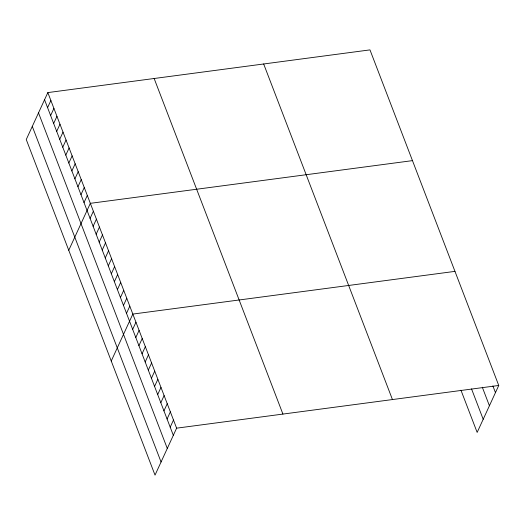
<?xml version="1.0" encoding="UTF-8"?>
<svg xmlns="http://www.w3.org/2000/svg" width="525" height="525" viewBox="0 0 525 525"><rect width="100%" height="100%" fill="white"/><g stroke="black" fill="none" stroke-linecap="round" stroke-linejoin="round"><path stroke-width="0.79" d="M47.841 92.59L26.25 139.532L155.026 475.112L176.617 428.17L47.841 92.59L369.974 49.888L498.75 385.468L477.159 432.41L460.95 390.18M47.585 107.651L50.879 100.498M50.623 115.566L53.911 108.406M53.655 123.473L56.949 116.32M56.693 131.381L59.981 124.228M59.725 139.296L63.02 132.136M62.764 147.203L66.052 140.05M65.796 155.118L69.09 147.958M68.834 163.026L72.128 155.866M71.873 170.933L75.16 163.78M74.904 178.848L78.199 171.688M77.943 186.756L81.231 179.596M80.975 194.663L84.269 187.51M84.013 202.578L87.301 195.418M68.749 250.274L90.339 203.332L412.466 160.63M90.083 218.393L93.371 211.24M93.115 226.308L96.41 219.148M96.154 234.216L99.442 227.062M99.186 242.123L102.48 234.97M102.224 250.038L105.518 242.878M105.263 257.946L108.55 250.793M108.294 265.86L111.589 258.7M111.333 273.768L114.621 266.608M114.365 281.676L117.659 274.522M117.403 289.59L120.691 282.43M120.435 297.498L123.729 290.345M123.473 305.406L126.761 298.252M126.505 313.32L129.8 306.16M111.241 361.016L132.832 314.075L454.965 271.373M132.667 329.378L135.962 322.219M135.798 337.529L139.092 330.369M138.928 345.68L142.216 338.52M142.052 353.83L145.346 346.671M145.182 361.974L148.47 354.821M148.306 370.125L151.6 362.972M151.436 378.276L154.724 371.123M154.56 386.426L157.854 379.273M157.69 394.577L160.985 387.424M160.821 402.727L164.108 395.568M163.944 410.878L167.239 403.718M167.075 419.029L170.363 411.869M170.198 427.179L173.493 420.02M176.617 428.17L498.75 385.468M492.903 385.96L495.456 392.628M482.311 387.233L489.418 405.753M471.542 388.907L483.197 419.285M263.668 63.978L392.444 399.558M154.147 78.494L282.923 414.081M44.553 99.743L173.329 435.323M38.509 112.875L167.291 448.455M32.288 126.4L161.063 461.987"/></g></svg>
